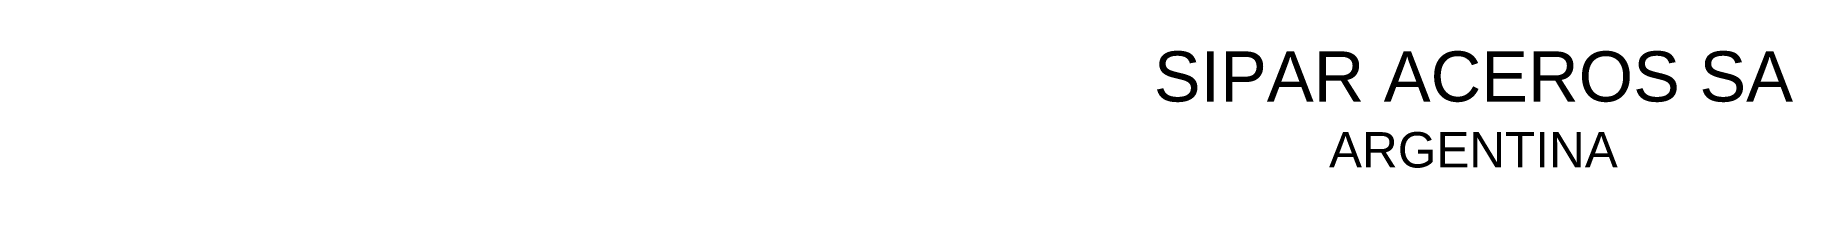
# Model space of a CAD drawing. Header units: millimetres. Extents: x 46 to 165, y 10 to 19.
import ezdxf
from ezdxf.enums import TextEntityAlignment as Align

# ---------------------------------------------------------------- set-up
doc = ezdxf.new("R2010")
doc.units = ezdxf.units.MM
doc.layers.add('CART', color=7, linetype='Continuous')
doc.styles.add('arial', font='ARIAL.TTF', dxfattribs={"width": 0.85, "height": 3})

msp = doc.modelspace()

# ---------------------------------------------------------------- texts
at = {"insert": (46.1, 10.34), "char_height": 2.5, "attachment_point": 9}
msp.add_mtext('\\P ', dxfattribs=at)
at = {"layer": 'CART', "color": 2, "style": 'arial'}
msp.add_text('SIPAR ACEROS SA', height=3.4, dxfattribs=at).set_placement((143.5, 17.18), align=Align.MIDDLE)
msp.add_text('ARGENTINA', height=2.4, dxfattribs=at).set_placement((143.5, 12.2), align=Align.MIDDLE_CENTER)

doc.saveas('drawing.dxf')
